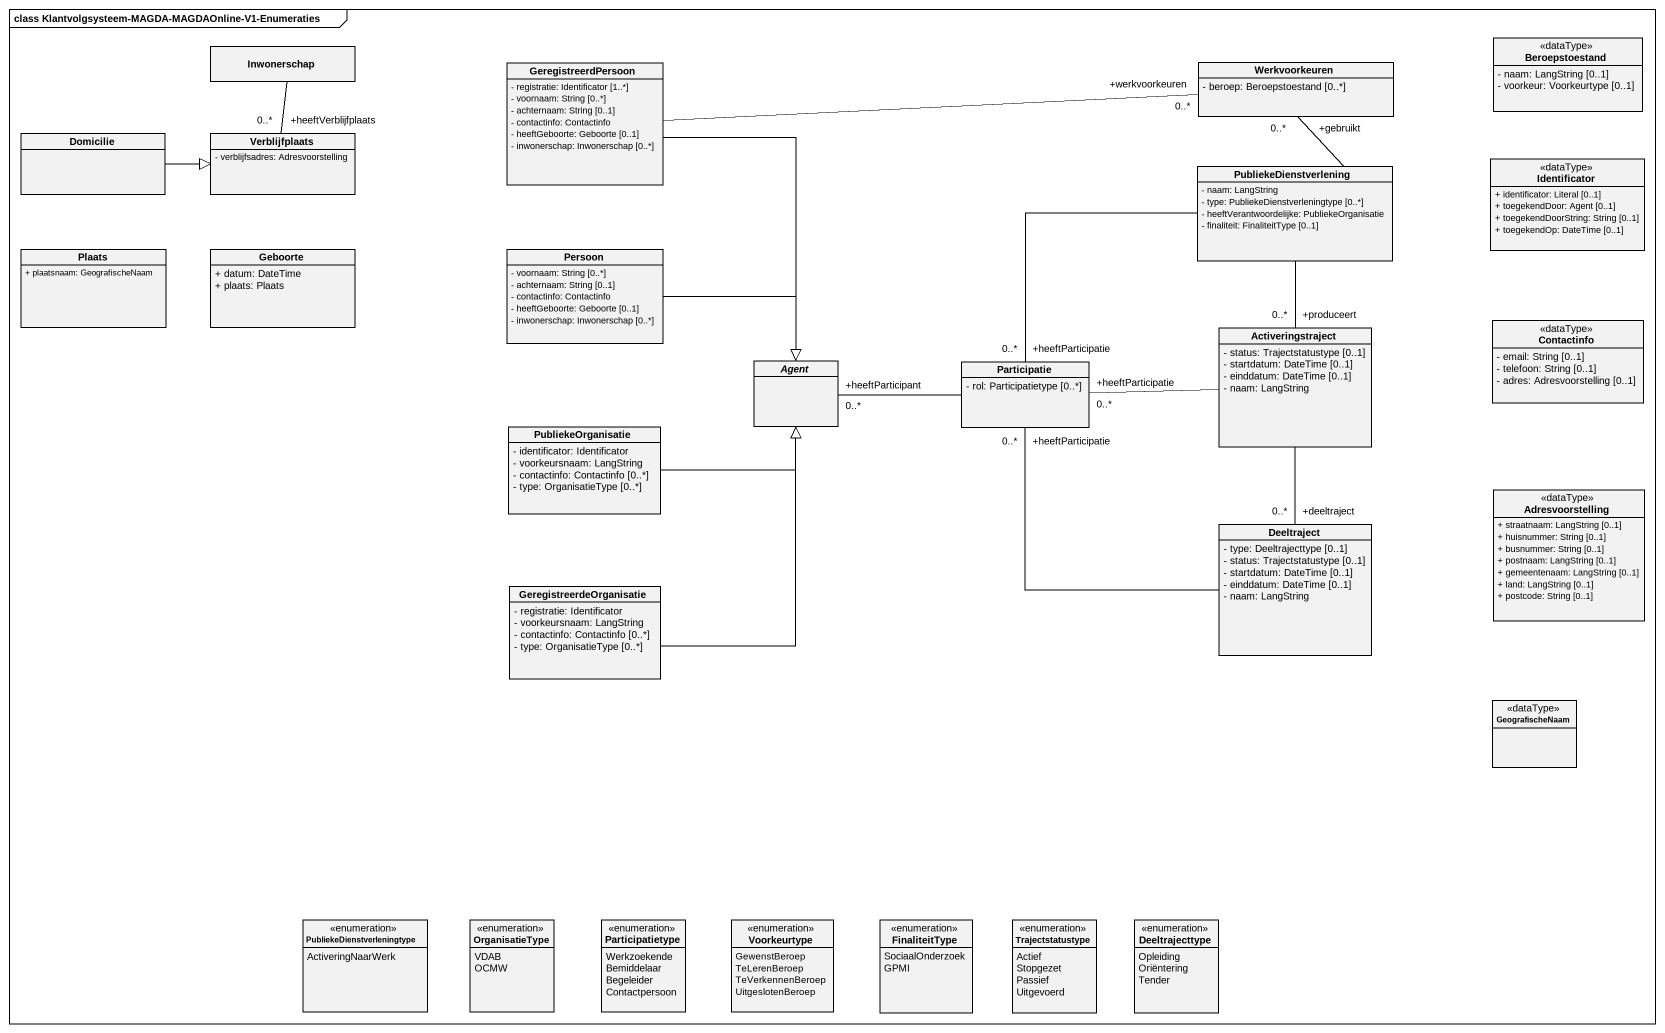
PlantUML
@startuml
mainframe class Klantvolgsysteem-MAGDA-MAGDAOnline-V1-Enumeraties
hide circle
hide empty members
skinparam classAttributeIconSize 0
class Inwonerschap
class Werkvoorkeuren {
  - beroep: Beroepstoestand [0..*]
}
class Beroepstoestand <<dataType>> {
  - naam: LangString [0..1]
  - voorkeur: Voorkeurtype [0..1]
}
class GeregistreerdPersoon {
  - registratie: Identificator [1..*]
  - voornaam: String [0..*]
  - achternaam: String [0..1]
  - contactinfo: Contactinfo
  - heeftGeboorte: Geboorte [0..1]
  - inwonerschap: Inwonerschap [0..*]
}
class Domicilie
class Verblijfplaats {
  - verblijfsadres: Adresvoorstelling
}
class PubliekeDienstverlening {
  - naam: LangString
  - type: PubliekeDienstverleningtype [0..*]
  - heeftVerantwoordelijke: PubliekeOrganisatie
  - finaliteit: FinaliteitType [0..1]
}
class Identificator <<dataType>> {
  + identificator: Literal [0..1]
  + toegekendDoor: Agent [0..1]
  + toegekendDoorString: String [0..1]
  + toegekendOp: DateTime [0..1]
}
class Plaats {
  + plaatsnaam: GeografischeNaam
}
class Geboorte {
  + datum: DateTime
  + plaats: Plaats
}
class Persoon {
  - voornaam: String [0..*]
  - achternaam: String [0..1]
  - contactinfo: Contactinfo
  - heeftGeboorte: Geboorte [0..1]
  - inwonerschap: Inwonerschap [0..*]
}
class Activeringstraject {
  - status: Trajectstatustype [0..1]
  - startdatum: DateTime [0..1]
  - einddatum: DateTime [0..1]
  - naam: LangString
}
class Contactinfo <<dataType>> {
  - email: String [0..1]
  - telefoon: String [0..1]
  - adres: Adresvoorstelling [0..1]
}
abstract class "Agent" as Agent_
class Participatie {
  - rol: Participatietype [0..*]
}
class PubliekeOrganisatie {
  - identificator: Identificator
  - voorkeursnaam: LangString
  - contactinfo: Contactinfo [0..*]
  - type: OrganisatieType [0..*]
}
class Deeltraject {
  - type: Deeltrajecttype [0..1]
  - status: Trajectstatustype [0..1]
  - startdatum: DateTime [0..1]
  - einddatum: DateTime [0..1]
  - naam: LangString
}
class Adresvoorstelling <<dataType>> {
  + straatnaam: LangString [0..1]
  + huisnummer: String [0..1]
  + busnummer: String [0..1]
  + postnaam: LangString [0..1]
  + gemeentenaam: LangString [0..1]
  + land: LangString [0..1]
  + postcode: String [0..1]
}
class GeregistreerdeOrganisatie {
  - registratie: Identificator
  - voorkeursnaam: LangString
  - contactinfo: Contactinfo [0..*]
  - type: OrganisatieType [0..*]
}
class GeografischeNaam <<dataType>>
enum PubliekeDienstverleningtype {
  ActiveringNaarWerk
}
enum OrganisatieType {
  VDAB
  OCMW
}
enum Participatietype {
  Werkzoekende
  Bemiddelaar
  Begeleider
  Contactpersoon
}
enum Voorkeurtype {
  GewenstBeroep
  TeLerenBeroep
  TeVerkennenBeroep
  UitgeslotenBeroep
}
enum FinaliteitType {
  SociaalOnderzoek
  GPMI
}
enum Trajectstatustype {
  Actief
  Stopgezet
  Passief
  Uitgevoerd
}
enum Deeltrajecttype {
  Opleiding
  Oriëntering
  Tender
}
Inwonerschap -- "+heeftVerblijfplaats\n0..*" Verblijfplaats
GeregistreerdPersoon -right- "+werkvoorkeuren\n0..*" Werkvoorkeuren
GeregistreerdPersoon --|> Agent_
Domicilie -right-|> Verblijfplaats
PubliekeDienstverlening -up- "+gebruikt\n0..*" Werkvoorkeuren
PubliekeDienstverlening -- "+produceert\n0..*" Activeringstraject
PubliekeDienstverlening -- "+heeftParticipatie\n0..*" Participatie
Persoon -right-|> Agent_
Activeringstraject -left- "+heeftParticipatie\n0..*" Participatie
Agent_ "+heeftParticipant\n0..*" -right- Participatie
PubliekeOrganisatie -right-|> Agent_
Deeltraject "+deeltraject\n0..*" -up- Activeringstraject
Deeltraject -up- "+heeftParticipatie\n0..*" Participatie
GeregistreerdeOrganisatie -up-|> Agent_
@enduml
